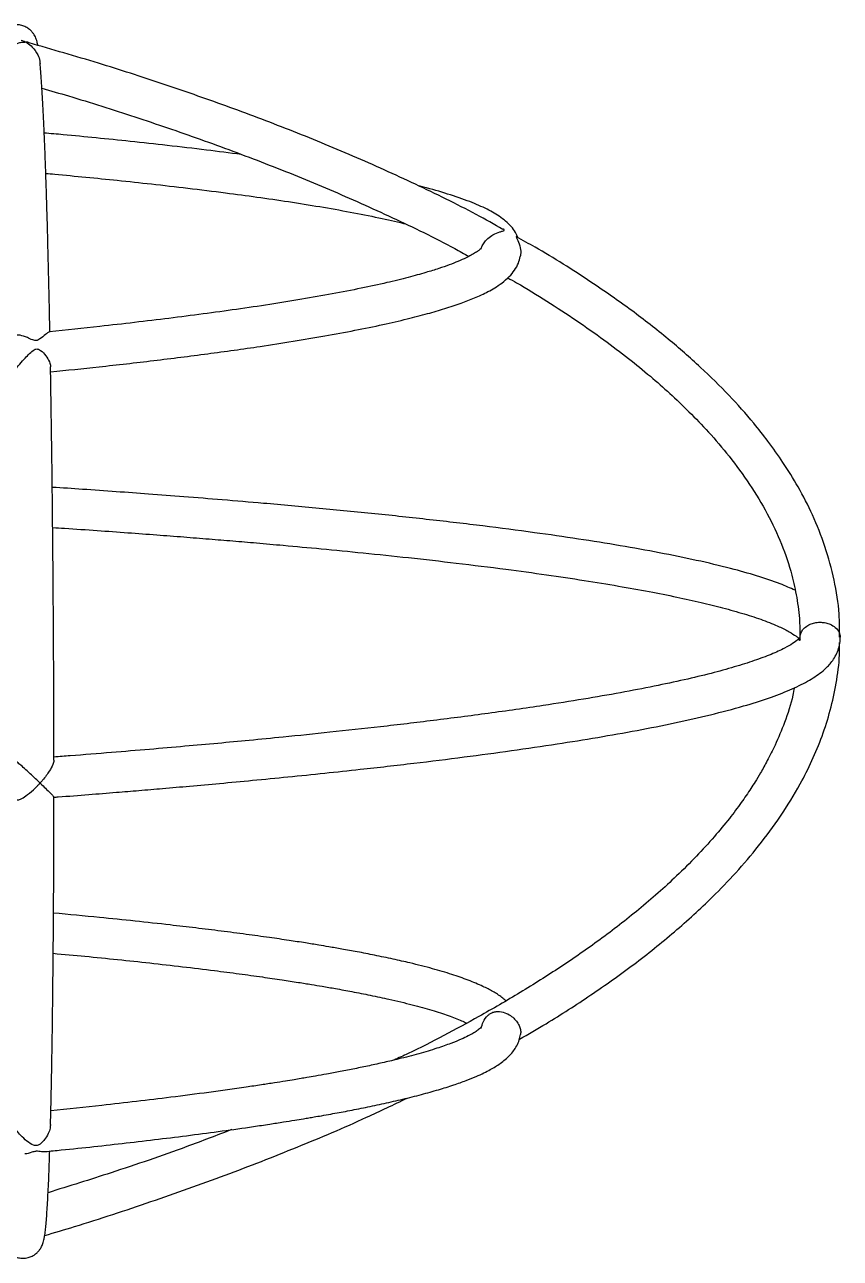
# Model space of a CAD drawing. Header units: centimetres. Extents: x -57 to 84, y -4 to 38.
# Drawn here: x 64.04 to 84.42, y 2.28 to 33.1 of the extents above; entities that cross this region are included whole.
import ezdxf

# ---------------------------------------------------------------- set-up
doc = ezdxf.new("R2010")
doc.units = ezdxf.units.CM

msp = doc.modelspace()

# ---------------------------------------------------------------- linework, layer by layer
at = {"color": 7, "linetype": 'Continuous', "lineweight": 25}
msp.add_line((83.401, 17.797), (83.4, 17.723), dxfattribs=at)
for points, knots in [([(64.367, 32.578), (64.361, 32.607), (64.351, 32.657), (64.331, 32.725), (64.307, 32.785), (64.278, 32.841), (64.237, 32.902), (64.178, 32.966), (64.096, 33.027), (63.994, 33.075), (63.873, 33.1), (63.748, 33.094), (63.633, 33.059), (63.54, 33.007), (63.47, 32.947), (63.426, 32.895), (63.409, 32.869), (63.403, 32.859)], [0, 0, 0, 0, 0.185973, 0.314605, 0.39221, 0.456982, 0.51311, 0.564921, 0.615615, 0.666512, 0.717766, 0.773463, 0.825, 0.87382, 0.921757, 0.970777, 1, 1, 1, 1]), ([(63.432, 32.038), (63.429, 32.059), (63.422, 32.118), (63.448, 32.227), (63.504, 32.345), (63.59, 32.46), (63.723, 32.575), (63.861, 32.639), (63.959, 32.659), (64.003, 32.664), (64.024, 32.665), (64.038, 32.665), (64.046, 32.665), (64.05, 32.665), (64.052, 32.665), (64.053, 32.665), (64.053, 32.666), (64.051, 32.667), (64.04, 32.673), (64.007, 32.689), (63.974, 32.698), (63.951, 32.704)], [0, 0, 0, 0, 0.0606019, 0.1677876, 0.2616102, 0.3580832, 0.5036273, 0.7026017, 0.7966516, 0.8288809, 0.8532684, 0.8685386, 0.8770329, 0.8816912, 0.8843658, 0.8860227, 0.8874376, 0.8893481, 0.8964519, 0.9245115, 1, 1, 1, 1]), ([(64.15, 32.643), (64.14, 32.648), (64.122, 32.659), (64.095, 32.661), (64.077, 32.663), (64.065, 32.664), (64.062, 32.663), (64.062, 32.662), (64.065, 32.661), (64.079, 32.653), (64.136, 32.619), (64.247, 32.532), (64.355, 32.377), (64.416, 32.224), (64.419, 32.146), (64.42, 32.126)], [0, 0, 0, 0, 0.059907, 0.107924, 0.13312, 0.158357, 0.161016, 0.163112, 0.166151, 0.179502, 0.232332, 0.444607, 0.745793, 0.934194, 1, 1, 1, 1]), ([(75.987, 27.983), (75.766, 28.108), (75.051, 28.51), (73.8, 29.12), (72.243, 29.825), (70.661, 30.473), (69.07, 31.074), (67.477, 31.626), (65.842, 32.157), (64.728, 32.476), (64.15, 32.642)], [0, 0, 0, 0, 0.059963, 0.193558, 0.327965, 0.462351, 0.595917, 0.727907, 0.858737, 1, 1, 1, 1]), ([(64.667, 25.417), (64.666, 25.476), (64.661, 25.732), (64.652, 26.169), (64.639, 26.726), (64.626, 27.264), (64.613, 27.782), (64.6, 28.278), (64.585, 28.752), (64.571, 29.203), (64.556, 29.63), (64.541, 30.032), (64.525, 30.408), (64.51, 30.758), (64.494, 31.08), (64.478, 31.375), (64.461, 31.642), (64.444, 31.879), (64.432, 32.04), (64.425, 32.113), (64.424, 32.127)], [0, 0, 0, 0, 0.017788, 0.07807, 0.138357, 0.198653, 0.258959, 0.319276, 0.379608, 0.439958, 0.500332, 0.560735, 0.621177, 0.681671, 0.742237, 0.802902, 0.863713, 0.924747, 0.986138, 1, 1, 1, 1]), ([(64.469, 31.51), (64.69, 31.447), (65.468, 31.224), (66.787, 30.801), (68.427, 30.243), (70.05, 29.639), (71.654, 28.99), (73.233, 28.28), (74.396, 27.724), (75.018, 27.376), (75.137, 27.31)], [0, 0, 0, 0, 0.059984, 0.210874, 0.361136, 0.511913, 0.662894, 0.813121, 0.964501, 1, 1, 1, 1]), ([(69.448, 29.854), (69.16, 29.892), (68.552, 29.971), (67.624, 30.079), (66.703, 30.18), (65.834, 30.268), (65.118, 30.338), (64.683, 30.377), (64.526, 30.391)], [0, 0, 0, 0, 0.182307, 0.38419, 0.571886, 0.743197, 0.906896, 1, 1, 1, 1]), ([(64.564, 29.383), (64.639, 29.376), (64.975, 29.347), (65.571, 29.289), (66.378, 29.208), (67.227, 29.117), (68.131, 29.014), (69.011, 28.905), (69.851, 28.792), (70.638, 28.677), (71.417, 28.553), (72.173, 28.419), (72.87, 28.279), (73.32, 28.181), (73.517, 28.13), (73.525, 28.128)], [0, 0, 0, 0, 0.022471, 0.101865, 0.182629, 0.27126, 0.366904, 0.468452, 0.554383, 0.642705, 0.732694, 0.823628, 0.913558, 0.996712, 1, 1, 1, 1]), ([(76.367, 27.773), (76.346, 27.82), (76.299, 27.925), (76.153, 28.109), (75.904, 28.318), (75.545, 28.517), (75.093, 28.71), (74.542, 28.891), (74.129, 29.011), (73.898, 29.065), (73.888, 29.067)], [0, 0, 0, 0, 0.05999, 0.135116, 0.298239, 0.456624, 0.625573, 0.81093, 0.991931, 1, 1, 1, 1]), ([(75.439, 27.487), (75.448, 27.516), (75.466, 27.58), (75.528, 27.676), (75.621, 27.773), (75.754, 27.865), (75.884, 27.916), (75.974, 27.941), (76.015, 27.954), (76.021, 27.969), (76.011, 27.982), (75.996, 27.989), (75.991, 27.991)], [0, 0, 0, 0, 0.090723, 0.200008, 0.306229, 0.461789, 0.674211, 0.783233, 0.86509, 0.921858, 0.978632, 1, 1, 1, 1]), ([(76.331, 27.801), (76.328, 27.803), (76.32, 27.809), (76.317, 27.8), (76.33, 27.769), (76.375, 27.683), (76.422, 27.543), (76.439, 27.397), (76.421, 27.322), (76.417, 27.305)], [0, 0, 0, 0, 0.045081, 0.133598, 0.222241, 0.378113, 0.686736, 0.926862, 1, 1, 1, 1]), ([(84.397, 17.801), (84.397, 17.992), (84.397, 18.469), (84.273, 19.229), (84.049, 20.06), (83.739, 20.836), (83.38, 21.536), (83.002, 22.148), (82.627, 22.675), (82.182, 23.237), (81.627, 23.86), (80.913, 24.562), (80.101, 25.269), (79.186, 25.981), (78.079, 26.75), (77.117, 27.362), (76.481, 27.71), (76.327, 27.795)], [0, 0, 0, 0, 0.042699, 0.107184, 0.172193, 0.235737, 0.294515, 0.348239, 0.396486, 0.439171, 0.508257, 0.582394, 0.662048, 0.747667, 0.839686, 0.961163, 1, 1, 1, 1]), ([(75.433, 27.492), (75.433, 27.494), (75.431, 27.501), (75.391, 27.463), (75.315, 27.411), (75.197, 27.339), (75.054, 27.266), (74.875, 27.186), (74.641, 27.095), (74.375, 27.003), (74.037, 26.898), (73.607, 26.779), (73.068, 26.647), (72.434, 26.51), (71.723, 26.371), (70.959, 26.236), (70.159, 26.107), (69.063, 25.945), (67.653, 25.759), (66.088, 25.575), (65.077, 25.472), (64.656, 25.429)], [0, 0, 0, 0, 0.015204, 0.050023, 0.08, 0.105461, 0.129043, 0.161112, 0.190263, 0.222123, 0.257561, 0.302871, 0.353851, 0.4111, 0.472213, 0.534421, 0.597485, 0.661142, 0.786582, 0.911266, 1, 1, 1, 1]), ([(64.685, 24.425), (65.089, 24.467), (65.958, 24.556), (67.268, 24.706), (68.614, 24.875), (69.772, 25.037), (70.742, 25.187), (71.533, 25.321), (72.284, 25.46), (72.971, 25.601), (73.577, 25.741), (74.091, 25.874), (74.541, 26.005), (74.932, 26.135), (75.289, 26.273), (75.569, 26.403), (75.789, 26.527), (75.968, 26.646), (76.143, 26.795), (76.28, 26.961), (76.376, 27.123), (76.405, 27.25), (76.417, 27.305)], [0, 0, 0, 0, 0.079869, 0.171576, 0.263939, 0.356154, 0.415575, 0.474377, 0.532364, 0.588769, 0.639874, 0.685543, 0.726305, 0.768283, 0.805654, 0.847225, 0.870383, 0.896169, 0.926651, 0.952632, 0.979465, 1, 1, 1, 1]), ([(76.106, 26.773), (76.18, 26.732), (76.513, 26.55), (77.084, 26.192), (77.814, 25.719), (78.494, 25.241), (79.109, 24.776), (79.657, 24.33), (80.161, 23.886), (80.647, 23.424), (81.146, 22.903), (81.658, 22.303), (82.156, 21.624), (82.598, 20.893), (82.956, 20.133), (83.194, 19.428), (83.335, 18.778), (83.403, 18.259), (83.402, 17.928), (83.401, 17.798)], [0, 0, 0, 0, 0.0205691, 0.0932527, 0.1657949, 0.2345683, 0.297794, 0.3558358, 0.4090402, 0.463877, 0.5217514, 0.5876958, 0.6596034, 0.7308992, 0.8004985, 0.8691288, 0.9169049, 0.9672978, 1, 1, 1, 1]), ([(64.656, 25.422), (64.652, 25.423), (64.637, 25.423), (64.556, 25.358), (64.462, 25.273), (64.376, 25.22), (64.331, 25.206), (64.285, 25.207), (64.206, 25.231), (64.084, 25.291), (63.936, 25.345), (63.85, 25.342), (63.814, 25.341)], [0, 0, 0, 0, 0.0743488, 0.2570823, 0.4542996, 0.5082789, 0.5437301, 0.5739953, 0.6140709, 0.726552, 0.8881143, 1, 1, 1, 1]), ([(63.687, 24.328), (63.687, 24.328), (63.682, 24.326), (63.695, 24.348), (63.729, 24.395), (63.791, 24.473), (63.89, 24.591), (64.009, 24.727), (64.132, 24.858), (64.22, 24.944), (64.291, 24.989), (64.337, 25), (64.386, 24.992), (64.471, 24.94), (64.573, 24.827), (64.653, 24.688), (64.688, 24.589), (64.681, 24.555), (64.68, 24.551)], [0, 0, 0, 0, 0.001094, 0.063439, 0.126044, 0.183647, 0.265907, 0.3878, 0.47647, 0.567714, 0.603046, 0.627023, 0.651157, 0.687023, 0.792708, 0.902332, 0.988357, 1, 1, 1, 1]), ([(64.768, 14.729), (64.768, 14.833), (64.768, 15.161), (64.767, 15.719), (64.765, 16.401), (64.762, 17.087), (64.758, 17.774), (64.754, 18.461), (64.749, 19.146), (64.744, 19.828), (64.737, 20.505), (64.73, 21.177), (64.723, 21.841), (64.714, 22.496), (64.705, 23.142), (64.696, 23.775), (64.688, 24.245), (64.684, 24.499), (64.683, 24.551)], [0, 0, 0, 0, 0.031439, 0.099366, 0.167292, 0.235217, 0.303142, 0.371067, 0.438992, 0.506917, 0.574843, 0.64277, 0.710699, 0.77863, 0.846563, 0.914499, 0.982439, 1, 1, 1, 1]), ([(83.285, 18.97), (83.164, 19.024), (82.877, 19.153), (82.332, 19.331), (81.639, 19.527), (80.825, 19.72), (79.898, 19.909), (78.912, 20.086), (77.868, 20.253), (76.725, 20.417), (75.485, 20.578), (74.155, 20.734), (72.789, 20.88), (71.403, 21.016), (70.128, 21.131), (68.999, 21.226), (68.041, 21.303), (67.158, 21.37), (66.315, 21.432), (65.513, 21.489), (64.979, 21.524), (64.726, 21.54)], [0, 0, 0, 0, 0.033149, 0.078805, 0.124574, 0.179989, 0.23577, 0.291992, 0.349514, 0.408217, 0.475111, 0.542928, 0.611354, 0.680044, 0.747873, 0.797711, 0.843805, 0.885839, 0.924309, 0.964247, 1, 1, 1, 1]), ([(64.737, 20.538), (64.836, 20.531), (65.208, 20.507), (65.835, 20.463), (66.602, 20.409), (67.323, 20.355), (67.999, 20.303), (68.633, 20.252), (69.238, 20.203), (69.856, 20.15), (70.592, 20.085), (71.481, 20.003), (72.525, 19.901), (73.654, 19.783), (74.847, 19.647), (75.998, 19.505), (77.063, 19.36), (78.001, 19.22), (78.857, 19.08), (79.628, 18.941), (80.319, 18.804), (80.931, 18.668), (81.496, 18.528), (82.019, 18.381), (82.5, 18.222), (82.869, 18.073), (83.151, 17.93), (83.285, 17.841), (83.34, 17.8), (83.368, 17.781), (83.385, 17.778), (83.403, 17.781), (83.406, 17.776), (83.407, 17.774)], [0, 0, 0, 0, 0.012477, 0.046659, 0.078953, 0.109415, 0.138099, 0.165056, 0.190338, 0.215702, 0.24453, 0.285519, 0.331354, 0.381485, 0.435282, 0.492048, 0.539514, 0.584794, 0.627134, 0.666688, 0.703615, 0.738077, 0.770242, 0.8051, 0.839515, 0.875175, 0.902604, 0.930167, 0.941171, 0.95245, 0.967352, 0.986654, 1, 1, 1, 1]), ([(83.409, 17.796), (83.409, 17.796), (83.41, 17.826), (83.422, 17.888), (83.471, 17.984), (83.557, 18.07), (83.677, 18.133), (83.804, 18.166), (83.932, 18.173), (84.055, 18.157), (84.182, 18.116), (84.312, 18.035), (84.394, 17.923), (84.41, 17.838), (84.409, 17.801), (84.409, 17.801)], [0, 0, 0, 0, 0.0007144, 0.0914658, 0.1849313, 0.2934645, 0.3769359, 0.4440376, 0.5113796, 0.573939, 0.6419768, 0.7468993, 0.8883728, 0.9992298, 1, 1, 1, 1]), ([(84.402, 17.832), (84.403, 17.854), (84.405, 17.881), (84.396, 17.909), (84.394, 17.914)], [0, 0, 0, 0, 0.80651, 1, 1, 1, 1]), ([(64.766, 13.8), (64.802, 13.802), (65.094, 13.824), (65.615, 13.865), (66.288, 13.919), (66.902, 13.969), (67.511, 14.021), (68.184, 14.079), (68.933, 14.147), (69.753, 14.223), (70.628, 14.308), (71.527, 14.4), (72.578, 14.513), (73.744, 14.645), (75.003, 14.801), (76.198, 14.961), (77.311, 15.124), (78.359, 15.293), (79.343, 15.467), (80.285, 15.654), (81.179, 15.856), (81.965, 16.063), (82.625, 16.271), (83.16, 16.475), (83.533, 16.656), (83.778, 16.804), (83.948, 16.926), (84.07, 17.033), (84.184, 17.158), (84.276, 17.289), (84.352, 17.445), (84.398, 17.613), (84.419, 17.743), (84.404, 17.826), (84.4, 17.847)], [0, 0, 0, 0, 0.004351, 0.035177, 0.063062, 0.085854, 0.10991, 0.137389, 0.168135, 0.201968, 0.238682, 0.276996, 0.314447, 0.371362, 0.425896, 0.47805, 0.529538, 0.576753, 0.624047, 0.671188, 0.718582, 0.766107, 0.805624, 0.843621, 0.87962, 0.896999, 0.914013, 0.93086, 0.94016, 0.950469, 0.962511, 0.977073, 0.994168, 1, 1, 1, 1]), ([(83.411, 17.722), (83.411, 17.721), (83.409, 17.718), (83.386, 17.714), (83.381, 17.754), (83.389, 17.771), (83.341, 17.722), (83.235, 17.642), (83.007, 17.509), (82.694, 17.367), (82.269, 17.208), (81.764, 17.048), (81.18, 16.889), (80.51, 16.728), (79.755, 16.567), (78.914, 16.406), (77.989, 16.245), (76.888, 16.071), (75.639, 15.893), (74.277, 15.717), (72.956, 15.561), (71.701, 15.423), (70.606, 15.311), (69.67, 15.22), (68.852, 15.143), (68.022, 15.069), (67.137, 14.992), (66.182, 14.913), (65.386, 14.849), (64.904, 14.813), (64.768, 14.803)], [0, 0, 0, 0, 0.011641, 0.03125, 0.046506, 0.05911, 0.069917, 0.095032, 0.119039, 0.151412, 0.184355, 0.218445, 0.254601, 0.292982, 0.333712, 0.376897, 0.422629, 0.470577, 0.534354, 0.59597, 0.654583, 0.70941, 0.759759, 0.795781, 0.829021, 0.863711, 0.900778, 0.940304, 0.983164, 1, 1, 1, 1]), ([(76.398, 7.754), (76.62, 7.882), (77.226, 8.231), (78.183, 8.851), (79.258, 9.612), (80.277, 10.426), (81.122, 11.196), (81.818, 11.918), (82.39, 12.587), (82.936, 13.325), (83.376, 14.041), (83.716, 14.714), (83.969, 15.327), (84.175, 15.973), (84.321, 16.651), (84.399, 17.219), (84.398, 17.56), (84.398, 17.663)], [0, 0, 0, 0, 0.057397, 0.156477, 0.255071, 0.352679, 0.449119, 0.512082, 0.578379, 0.647541, 0.719204, 0.768293, 0.818448, 0.869741, 0.922316, 0.976412, 1, 1, 1, 1]), ([(83.418, 17.723), (83.414, 17.747), (83.41, 17.771), (83.409, 17.795), (83.409, 17.796)], [0, 0, 0, 0, 0.9841866, 1, 1, 1, 1]), ([(83.267, 16.536), (83.255, 16.473), (83.197, 16.177), (83.038, 15.695), (82.815, 15.153), (82.607, 14.736), (82.437, 14.431), (82.297, 14.2), (82.178, 14.014), (82.062, 13.84), (81.935, 13.659), (81.795, 13.467), (81.576, 13.182), (81.255, 12.794), (80.816, 12.314), (80.195, 11.697), (79.396, 10.993), (78.422, 10.239), (77.43, 9.551), (76.42, 8.913), (75.155, 8.184), (74.104, 7.62), (73.383, 7.287), (73.266, 7.233)], [0, 0, 0, 0, 0.013941, 0.065224, 0.109333, 0.140394, 0.165516, 0.184292, 0.198345, 0.21309, 0.228904, 0.245826, 0.263906, 0.305759, 0.353304, 0.402769, 0.492085, 0.579566, 0.664058, 0.747935, 0.832324, 0.972916, 1, 1, 1, 1]), ([(63.849, 13.732), (63.851, 13.732), (63.871, 13.729), (63.944, 13.758), (64.079, 13.833), (64.222, 13.951), (64.322, 14.048), (64.367, 14.095), (64.388, 14.117), (64.402, 14.133), (64.41, 14.142), (64.415, 14.147), (64.417, 14.15), (64.418, 14.153), (64.418, 14.155), (64.416, 14.159), (64.405, 14.17), (64.363, 14.211), (64.251, 14.317), (64.095, 14.462), (63.945, 14.594), (63.847, 14.676), (63.786, 14.723), (63.775, 14.725), (63.771, 14.727)], [0, 0, 0, 0, 0.0071903, 0.0731027, 0.1725415, 0.3084849, 0.3727418, 0.3947615, 0.4114235, 0.4218565, 0.4276599, 0.4308426, 0.43267, 0.4338019, 0.4347686, 0.436074, 0.4409275, 0.4600984, 0.5369376, 0.6925133, 0.7880689, 0.8644738, 0.9414059, 1, 1, 1, 1]), ([(64.765, 14.729), (64.766, 14.725), (64.771, 14.697), (64.738, 14.603), (64.649, 14.437), (64.539, 14.289), (64.461, 14.198), (64.443, 14.175), (64.43, 14.164), (64.427, 14.155), (64.427, 14.153), (64.43, 14.148), (64.444, 14.134), (64.498, 14.08), (64.605, 13.977), (64.708, 13.872), (64.764, 13.811), (64.764, 13.806), (64.764, 13.804)], [0, 0, 0, 0, 0.019943, 0.120856, 0.258304, 0.442678, 0.470063, 0.484432, 0.498824, 0.500341, 0.501536, 0.503269, 0.510884, 0.541013, 0.662077, 0.833846, 0.941293, 1, 1, 1, 1]), ([(64.683, 5.627), (64.685, 5.702), (64.69, 5.912), (64.699, 6.285), (64.708, 6.741), (64.717, 7.221), (64.725, 7.723), (64.733, 8.246), (64.739, 8.788), (64.745, 9.35), (64.751, 9.929), (64.756, 10.524), (64.76, 11.134), (64.763, 11.758), (64.765, 12.395), (64.767, 13.043), (64.768, 13.514), (64.768, 13.77), (64.768, 13.804)], [0, 0, 0, 0, 0.038256, 0.106337, 0.174378, 0.242389, 0.310377, 0.378346, 0.446299, 0.514241, 0.582173, 0.650097, 0.718014, 0.785926, 0.853833, 0.921736, 0.989636, 1, 1, 1, 1]), ([(76.058, 8.712), (76.026, 8.742), (75.93, 8.831), (75.738, 8.946), (75.465, 9.089), (75.124, 9.231), (74.705, 9.377), (74.219, 9.52), (73.724, 9.647), (73.237, 9.758), (72.795, 9.85), (72.365, 9.934), (71.982, 10.004), (71.66, 10.059), (71.358, 10.11), (71.028, 10.163), (70.618, 10.226), (70.126, 10.298), (69.56, 10.376), (68.945, 10.456), (68.312, 10.534), (67.306, 10.651), (66.127, 10.778), (65.142, 10.868), (64.758, 10.904)], [0, 0, 0, 0, 0.018548, 0.055547, 0.091462, 0.139334, 0.18777, 0.239399, 0.295156, 0.334855, 0.376407, 0.414735, 0.447672, 0.474762, 0.495641, 0.522881, 0.555887, 0.59501, 0.640632, 0.689087, 0.737483, 0.785709, 0.916539, 1, 1, 1, 1]), ([(64.75, 9.9), (65.015, 9.876), (65.832, 9.802), (67.181, 9.66), (68.46, 9.511), (69.388, 9.39), (69.951, 9.313), (70.443, 9.241), (70.852, 9.178), (71.184, 9.125), (71.494, 9.073), (71.83, 9.015), (72.235, 8.941), (72.682, 8.853), (73.193, 8.744), (73.714, 8.619), (74.209, 8.483), (74.623, 8.349), (74.908, 8.241), (75.036, 8.179), (75.076, 8.16)], [0, 0, 0, 0, 0.064606, 0.199219, 0.336272, 0.390202, 0.441388, 0.485349, 0.522465, 0.553144, 0.5775, 0.609675, 0.649211, 0.695424, 0.744166, 0.808726, 0.868162, 0.923005, 0.976078, 1, 1, 1, 1]), ([(75.443, 8.024), (75.457, 8.078), (75.489, 8.202), (75.576, 8.323), (75.673, 8.399), (75.744, 8.433), (75.82, 8.448), (75.932, 8.448), (76.062, 8.413), (76.199, 8.334), (76.305, 8.235), (76.379, 8.127), (76.42, 8.018), (76.436, 7.93), (76.425, 7.889), (76.421, 7.874)], [0, 0, 0, 0, 0.104084, 0.235867, 0.281339, 0.319357, 0.375757, 0.435394, 0.55557, 0.649588, 0.727934, 0.806559, 0.879218, 0.956745, 1, 1, 1, 1]), ([(75.446, 8.055), (75.445, 8.054), (75.442, 8.052), (75.412, 8.021), (75.345, 7.967), (75.245, 7.903), (75.113, 7.831), (74.934, 7.746), (74.676, 7.642), (74.324, 7.52), (73.888, 7.39), (73.44, 7.273), (73.024, 7.175), (72.656, 7.094), (72.29, 7.018), (71.933, 6.948), (71.604, 6.887), (71.325, 6.837), (71.111, 6.8), (70.934, 6.77), (70.755, 6.74), (70.535, 6.704), (70.262, 6.661), (69.935, 6.61), (69.393, 6.53), (68.642, 6.425), (67.445, 6.27), (66.132, 6.115), (65.117, 6.011), (64.691, 5.968)], [0, 0, 0, 0, 0.016821, 0.037318, 0.066281, 0.092656, 0.115014, 0.144301, 0.18004, 0.222957, 0.27272, 0.322435, 0.356962, 0.390468, 0.422779, 0.453727, 0.482278, 0.505427, 0.522652, 0.53462, 0.548304, 0.565815, 0.587291, 0.612898, 0.642298, 0.713127, 0.783962, 0.909326, 1, 1, 1, 1]), ([(64.548, 4.948), (64.683, 4.961), (65.367, 5.027), (66.584, 5.162), (68.19, 5.354), (69.376, 5.516), (70.139, 5.63), (70.482, 5.683), (70.764, 5.728), (70.975, 5.763), (71.136, 5.79), (71.285, 5.815), (71.468, 5.847), (71.748, 5.896), (72.119, 5.965), (72.565, 6.053), (73.028, 6.151), (73.495, 6.257), (73.949, 6.371), (74.373, 6.49), (74.744, 6.607), (75.056, 6.717), (75.305, 6.818), (75.504, 6.909), (75.707, 7.013), (75.934, 7.153), (76.122, 7.308), (76.253, 7.461), (76.335, 7.589), (76.399, 7.727), (76.415, 7.828), (76.423, 7.874)], [0, 0, 0, 0, 0.026104, 0.132145, 0.23987, 0.348245, 0.377014, 0.401569, 0.421793, 0.43786, 0.44766, 0.457174, 0.47072, 0.488295, 0.519881, 0.555068, 0.592108, 0.630756, 0.670775, 0.709736, 0.747139, 0.779727, 0.807891, 0.831968, 0.852673, 0.887815, 0.927434, 0.946084, 0.963924, 0.983278, 1, 1, 1, 1]), ([(64.537, 2.851), (64.786, 2.925), (65.676, 3.189), (67.182, 3.687), (69.04, 4.344), (70.836, 5.048), (72.354, 5.688), (73.258, 6.122), (73.596, 6.285)], [0, 0, 0, 0, 0.080228, 0.28701, 0.490294, 0.689433, 0.883773, 1, 1, 1, 1]), ([(64.679, 5.627), (64.678, 5.596), (64.676, 5.519), (64.626, 5.385), (64.547, 5.255), (64.463, 5.166), (64.4, 5.12), (64.352, 5.099), (64.304, 5.095), (64.211, 5.12), (64.093, 5.204), (63.949, 5.334), (63.834, 5.467), (63.758, 5.578), (63.71, 5.673), (63.687, 5.744), (63.688, 5.774), (63.689, 5.787)], [0, 0, 0, 0, 0.053938, 0.135633, 0.232437, 0.301711, 0.336658, 0.360889, 0.385296, 0.420932, 0.551917, 0.68221, 0.770432, 0.841324, 0.900393, 0.959546, 1, 1, 1, 1]), ([(69.213, 5.498), (68.838, 5.354), (67.84, 4.971), (66.309, 4.446), (65.147, 4.084), (64.622, 3.921)], [0, 0, 0, 0, 0.2483907, 0.6603489, 1, 1, 1, 1]), ([(63.43, 3.019), (63.435, 2.976), (63.447, 2.879), (63.466, 2.775), (63.488, 2.687), (63.512, 2.618), (63.54, 2.559), (63.576, 2.5), (63.628, 2.436), (63.7, 2.373), (63.796, 2.319), (63.909, 2.285), (64.031, 2.279), (64.15, 2.301), (64.252, 2.348), (64.332, 2.406), (64.391, 2.466), (64.432, 2.525), (64.462, 2.579), (64.485, 2.632), (64.503, 2.687), (64.52, 2.755), (64.537, 2.846), (64.554, 2.97), (64.571, 3.133), (64.587, 3.324), (64.602, 3.547), (64.616, 3.796), (64.63, 4.071), (64.643, 4.374), (64.654, 4.669), (64.66, 4.874), (64.663, 4.959)], [0, 0, 0, 0, 0.0523492, 0.1189283, 0.1611356, 0.1865726, 0.2030743, 0.2173136, 0.2301335, 0.2424461, 0.2547424, 0.2671253, 0.2795728, 0.2924397, 0.3044844, 0.316129, 0.3278167, 0.3401418, 0.3540312, 0.3708171, 0.392506, 0.422707, 0.4703085, 0.5341643, 0.5942964, 0.6580872, 0.7194794, 0.7798135, 0.8396098, 0.8990966, 0.9583908, 1, 1, 1, 1]), ([(64.037, 4.898), (64.041, 4.897), (64.1, 4.894), (64.18, 4.925), (64.274, 4.953), (64.318, 4.962), (64.372, 4.964), (64.46, 4.949), (64.511, 4.952), (64.547, 4.953)], [0, 0, 0, 0, 0.021196, 0.311279, 0.385807, 0.444221, 0.502637, 0.643425, 1, 1, 1, 1])]:
    msp.add_open_spline(points, degree=3, knots=knots, dxfattribs=at)

doc.saveas('drawing.dxf')
